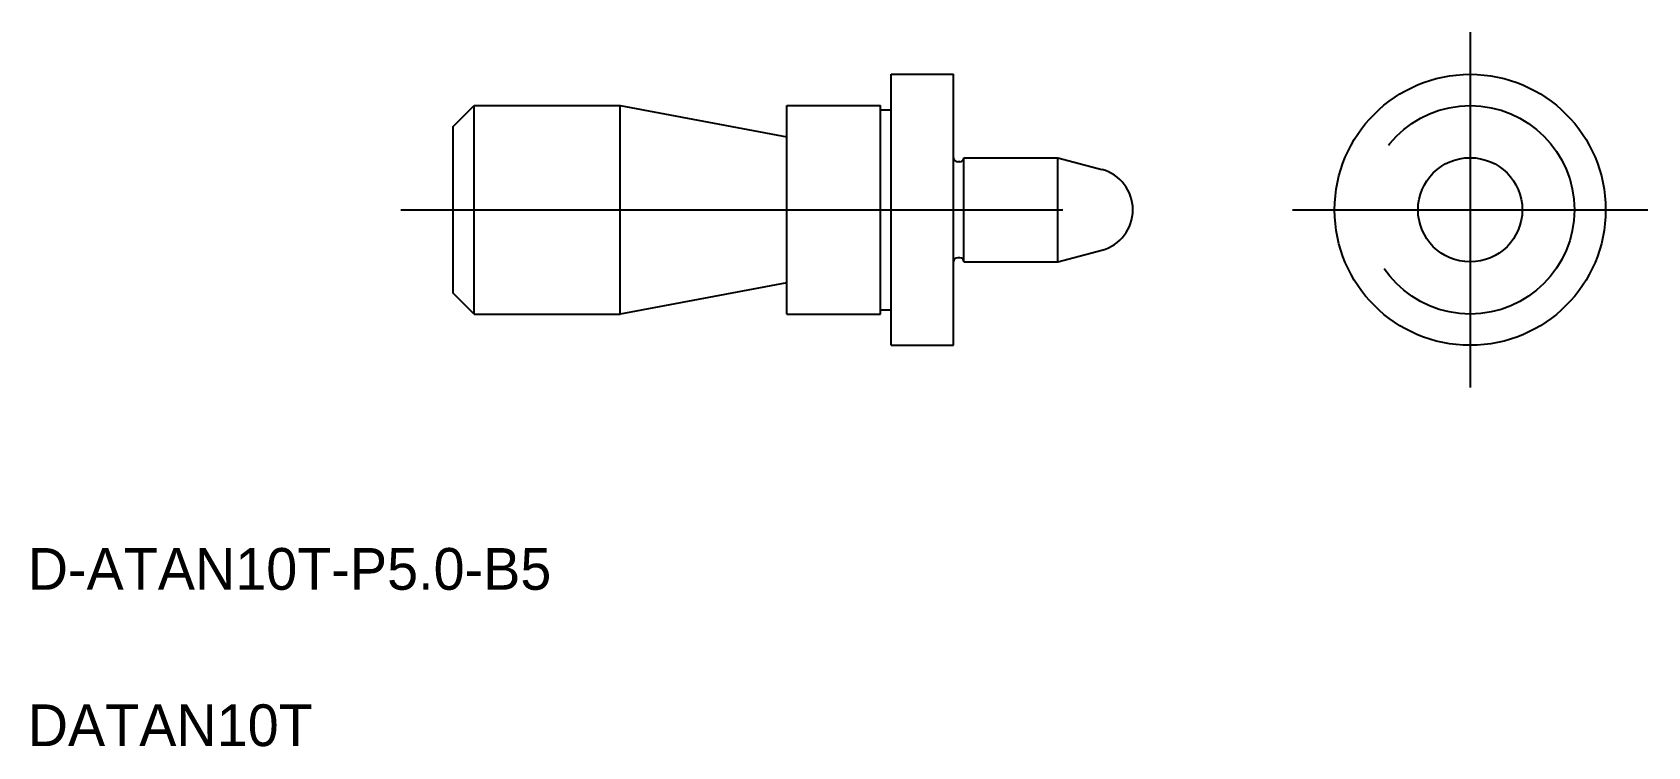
# Model space of a CAD drawing. Extents: x 17.4 to 94.9, y 35 to 69.3.
import ezdxf

# ---------------------------------------------------------------- set-up
doc = ezdxf.new("R2010")
doc.units = 0
doc.linetypes.add('CENTER', pattern=[50.8, 31.75, -6.35, 6.35, -6.35])
doc.linetypes.add('DASHED', pattern=[19.05, 12.7, -6.35])
doc.layers.get('0').update_dxf_attribs({"linetype": 'CONTINUOUS'})
doc.layers.add('CENTER', color=1, linetype='CENTER')

msp = doc.modelspace()

# ---------------------------------------------------------------- linework, layer by layer
at = {"linetype": 'CONTINUOUS'}
for p, q in [((58.554, 54.293), (58.554, 67.293)), ((58.554, 67.293), (61.554, 67.293)), ((61.554, 54.293), (61.554, 67.293)), ((37.554, 64.793), (38.554, 65.793)), ((38.554, 65.793), (45.554, 65.793)), ((38.554, 55.793), (38.554, 65.793)), ((45.554, 55.793), (45.554, 65.793)), ((53.554, 55.793), (53.554, 65.793)), ((53.554, 65.793), (58.054, 65.793)), ((58.054, 55.793), (58.054, 65.793)), ((37.554, 56.793), (37.554, 64.793)), ((62.054, 63.293), (66.554, 63.293)), ((62.054, 58.293), (62.054, 63.293)), ((66.554, 63.293), (68.674, 62.724)), ((66.554, 58.293), (66.554, 63.293)), ((62.054, 58.293), (66.554, 58.293)), ((66.554, 58.293), (68.674, 58.861)), ((38.554, 55.793), (37.554, 56.793)), ((38.554, 55.793), (45.554, 55.793)), ((53.554, 55.793), (58.054, 55.793)), ((58.554, 54.293), (61.554, 54.293))]:
    msp.add_line(p, q, dxfattribs=at)
at = {"color": 7, "linetype": 'CONTINUOUS'}
for p, q in [((45.554, 65.793), (53.554, 64.293)), ((58.054, 65.593), (58.554, 65.593)), ((61.854, 63.093), (61.754, 63.093)), ((61.854, 58.493), (61.754, 58.493)), ((53.554, 57.293), (45.554, 55.793)), ((58.054, 55.993), (58.554, 55.993))]:
    msp.add_line(p, q, dxfattribs=at)
for p, q in [((59.304, 54.293), (59.304, 54.293)), ((60.054, 54.293), (60.054, 54.293))]:
    msp.add_line(p, q)
for radius in [6.5, 2.5]:
    msp.add_circle((86.335, 60.793), radius, dxfattribs=at)
at = {"color": 3, "linetype": 'DASHED'}
msp.add_circle((86.335, 60.793), 5, dxfattribs=at)
at = {"color": 7, "linetype": 'CONTINUOUS'}
for centre, start, end in [((61.754, 63.293), 180, 270), ((61.854, 63.293), 270, 0), ((61.754, 58.293), 90, 180), ((61.854, 58.293), 0, 90)]:
    msp.add_arc(centre, 0.2, start, end, dxfattribs=at)
at = {"linetype": 'CONTINUOUS'}
msp.add_arc((68.157, 60.793), 2, 284.99998, 75.00001, dxfattribs=at)
at = {"layer": 'CENTER', "color": 1, "linetype": 'CENTER'}
for p, q in [((86.335, 69.309), (86.335, 52.277)), ((35.042, 60.793), (71.757, 60.793)), ((77.819, 60.793), (94.851, 60.793))]:
    msp.add_line(p, q, dxfattribs=at)

# ---------------------------------------------------------------- texts
for s, p in [('D-ATAN10T-P5.0-B5', (17.143, 42.567)), ('DATAN10T', (17.143, 35.067))]:
    msp.add_text(s, height=2).set_placement(p)

doc.saveas('drawing.dxf')
